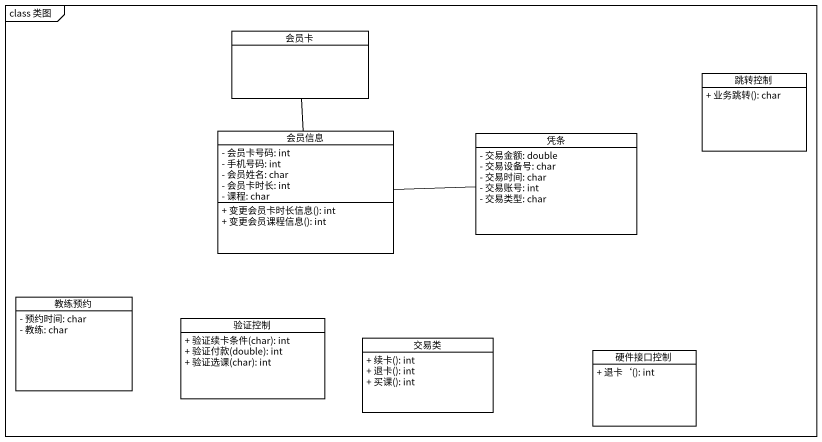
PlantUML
@startuml
mainframe class 类图
hide circle
hide empty members
skinparam classAttributeIconSize 0
class 会员卡
class 跳转控制 {
  + 业务跳转(): char
}
class 会员信息 {
  - 会员卡号码: int
  - 手机号码: int
  - 会员姓名: char
  - 会员卡时长: int
  - 课程: char
  + 变更会员卡时长信息(): int
  + 变更会员课程信息(): int
}
class 凭条 {
  - 交易金额: double
  - 交易设备号: char
  - 交易时间: char
  - 交易账号: int
  - 交易类型: char
}
class 教练预约 {
  - 预约时间: char
  - 教练: char
}
class 验证控制 {
  + 验证续卡条件(char): int
  + 验证付款(double): int
  + 验证选课(char): int
}
class 交易类 {
  + 续卡(): int
  + 退卡(): int
  + 买课(): int
}
class 硬件接口控制 {
  + 退卡‘(): int
}
会员卡 -- 会员信息
会员信息 -right- 凭条
@enduml
